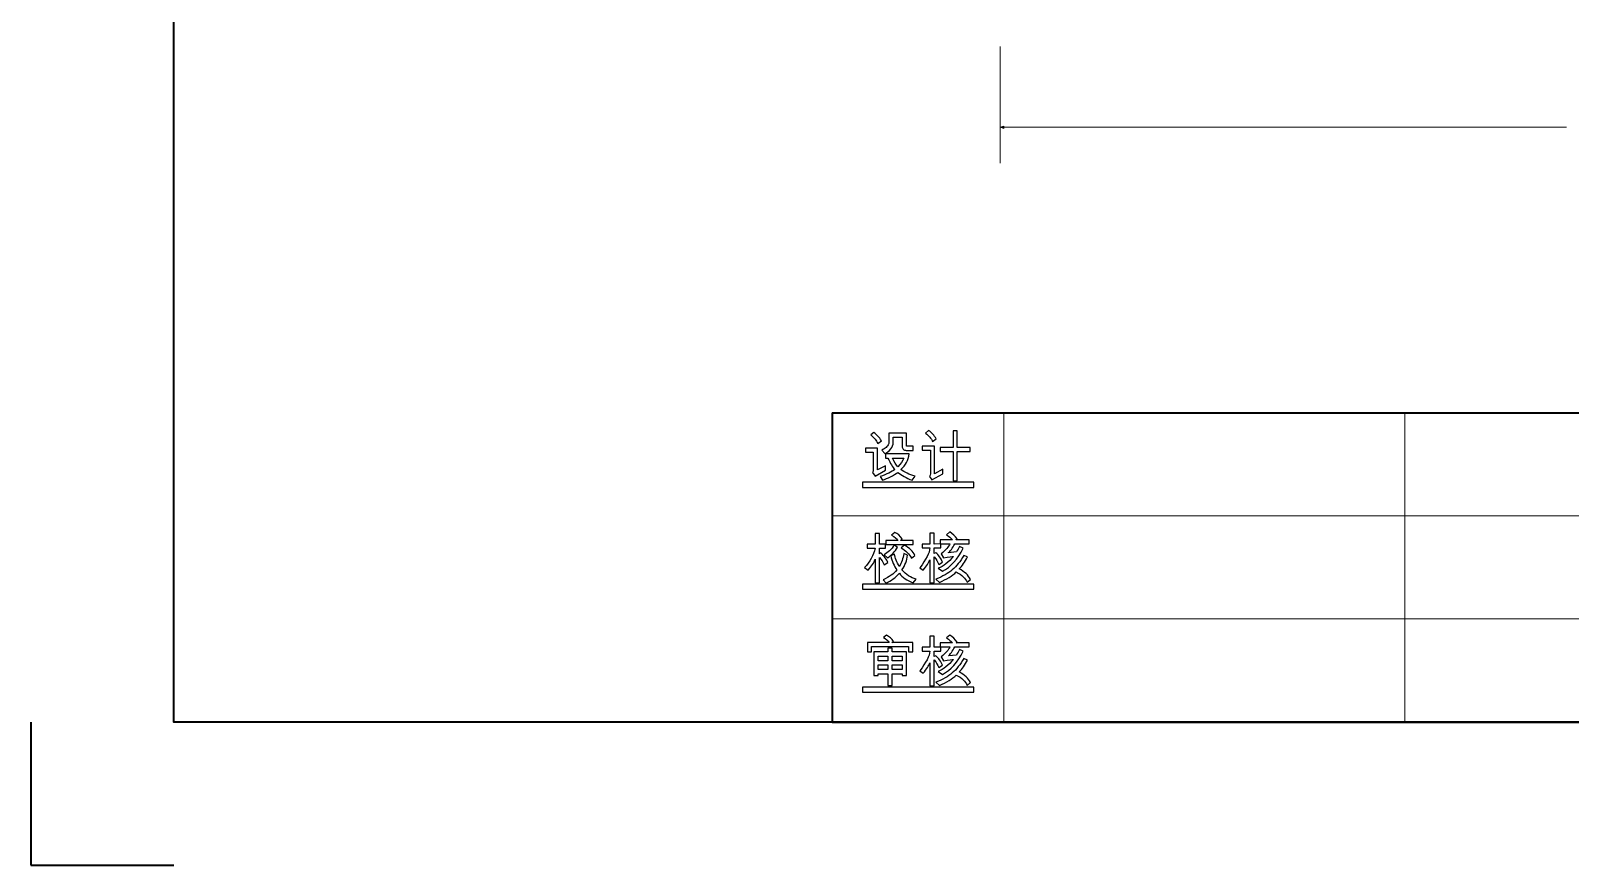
# Model space of a CAD drawing. Header units: millimetres. Extents: x -642 to 642, y -227 to 305.
# Drawn here: x 199.7 to 307.2, y -223.2 to -164.9 of the extents above; entities that cross this region are included whole.
import ezdxf

# ---------------------------------------------------------------- set-up
doc = ezdxf.new("R2010")
doc.units = ezdxf.units.MM
doc.header["$MEASUREMENT"] = 0
doc.layers.add('layer 1', color=7, linetype='Continuous')

msp = doc.modelspace()

# ---------------------------------------------------------------- hatches: boundary and pattern name
at = {"layer": 'layer 1', "true_color": 0xff0000}
h = msp.add_hatch(color=1, dxfattribs=at)
edge = h.paths.add_edge_path()
edge.add_spline(control_points=[(267.6716, -171.5417), (267.6716, -171.5417), (267.405, -171.6132), (267.405, -171.6132), (267.405, -171.6132), (267.6716, -171.6846), (267.6716, -171.6846), (267.6716, -171.6846), (267.6716, -171.5417), (267.6716, -171.5417)], knot_values=[0, 0, 0, 0, 0.33333333, 0.33333333, 0.33333333, 0.66666667, 0.66666667, 0.66666667, 1, 1, 1, 1], degree=3, periodic=1)

# ---------------------------------------------------------------- linework, layer by layer
at = {"layer": 'layer 1', "lineweight": 40}
msp.add_open_spline([(399.6741, 63.8482), (399.6741, 63.8482), (209.6741, 63.8482), (209.6741, 63.8482), (209.6741, 63.8482), (209.6741, -213.1518), (209.6741, -213.1518), (209.6741, -213.1518), (399.6741, -213.1518), (399.6741, -213.1518), (399.6741, -213.1518), (399.6741, 63.8482), (399.6741, 63.8482)], degree=3, knots=[0, 0, 0, 0, 0.25, 0.25, 0.25, 0.5, 0.5, 0.5, 0.75, 0.75, 0.75, 1, 1, 1, 1], dxfattribs=at)
at = {"layer": 'layer 1', "color": 1, "lineweight": 0}
for points in [[(267.405, -165.966), (267.405, -165.966), (267.405, -174.1132), (267.405, -174.1132)], [(306.9882, -171.6132), (306.9882, -171.6132), (267.405, -171.6132), (267.405, -171.6132)]]:
    msp.add_open_spline(points, degree=3, dxfattribs=at)
msp.add_open_spline([(267.6716, -171.5417), (267.6716, -171.5417), (267.405, -171.6132), (267.405, -171.6132), (267.405, -171.6132), (267.6716, -171.6846), (267.6716, -171.6846), (267.6716, -171.6846), (267.6716, -171.5417), (267.6716, -171.5417)], degree=3, knots=[0, 0, 0, 0, 0.33333333, 0.33333333, 0.33333333, 0.66666667, 0.66666667, 0.66666667, 1, 1, 1, 1], dxfattribs=at)
at = {"layer": 'layer 1', "lineweight": 40}
for points in [[(255.6741, -191.5518), (255.6741, -191.5518), (399.6741, -191.5518), (399.6741, -191.5518)], [(255.6741, -191.5518), (255.6741, -191.5518), (255.6741, -213.1518), (255.6741, -213.1518)], [(255.6741, -213.1518), (255.6741, -213.1518), (399.6741, -213.1518), (399.6741, -213.1518)]]:
    msp.add_open_spline(points, degree=3, dxfattribs=at)
at = {"layer": 'layer 1', "lineweight": 9}
for points in [[(267.6741, -191.5518), (267.6741, -191.5518), (267.6741, -213.1518), (267.6741, -213.1518)], [(295.6741, -191.5518), (295.6741, -191.5518), (295.6741, -213.1518), (295.6741, -213.1518)], [(255.6741, -198.7518), (255.6741, -198.7518), (399.6741, -198.7518), (399.6741, -198.7518)], [(255.6741, -205.9518), (255.6741, -205.9518), (399.6741, -205.9518), (399.6741, -205.9518)]]:
    msp.add_open_spline(points, degree=3, dxfattribs=at)
at = {"layer": 'layer 1'}
for points, knots in [([(259.1068, -193.5031), (259.1068, -193.5031), (258.8618, -193.693), (258.8618, -193.693), (258.7633, -193.4856), (258.5986, -193.2886), (258.3679, -193.1026), (258.3679, -193.1026), (258.5753, -192.9263), (258.5753, -192.9263), (258.7892, -193.0689), (258.9661, -193.2614), (259.1068, -193.5031)], [0, 0, 0, 0, 0.25, 0.25, 0.25, 0.5, 0.5, 0.5, 0.75, 0.75, 0.75, 1, 1, 1, 1]), ([(261.3364, -194.1792), (261.3364, -194.1792), (260.8464, -194.1792), (260.8464, -194.1792), (260.7589, -194.1792), (260.6889, -194.1513), (260.6364, -194.0949), (260.5839, -194.0385), (260.5573, -193.9691), (260.5573, -193.8868), (260.5573, -193.8868), (260.5573, -193.2529), (260.5573, -193.2529), (260.5573, -193.2529), (259.9364, -193.2529), (259.9364, -193.2529), (259.9364, -193.2529), (259.9364, -193.6153), (259.9364, -193.6153), (259.9364, -193.7786), (259.88, -193.9329), (259.7666, -194.078), (259.6532, -194.2226), (259.5112, -194.3308), (259.3401, -194.4015), (259.3401, -194.4015), (259.1314, -194.1565), (259.1314, -194.1565), (259.2578, -194.1137), (259.3628, -194.0521), (259.4451, -193.9717), (259.5274, -193.8914), (259.5806, -193.8168), (259.6046, -193.7481), (259.6285, -193.6801), (259.6402, -193.5874), (259.6402, -193.4714), (259.6402, -193.4714), (259.6402, -192.9697), (259.6402, -192.9697), (259.6402, -192.9697), (260.8535, -192.9697), (260.8535, -192.9697), (260.8535, -192.9697), (260.8535, -193.8492), (260.8535, -193.8492), (260.8535, -193.8797), (260.8749, -193.8946), (260.9164, -193.8946), (260.9164, -193.8946), (261.3364, -193.8946), (261.3364, -193.8946), (261.3364, -193.8946), (261.3364, -194.1792), (261.3364, -194.1792)], [0, 0, 0, 0, 0.05555556, 0.05555556, 0.05555556, 0.11111111, 0.11111111, 0.11111111, 0.16666667, 0.16666667, 0.16666667, 0.22222222, 0.22222222, 0.22222222, 0.27777778, 0.27777778, 0.27777778, 0.33333333, 0.33333333, 0.33333333, 0.38888889, 0.38888889, 0.38888889, 0.44444444, 0.44444444, 0.44444444, 0.5, 0.5, 0.5, 0.55555556, 0.55555556, 0.55555556, 0.61111111, 0.61111111, 0.61111111, 0.66666667, 0.66666667, 0.66666667, 0.72222222, 0.72222222, 0.72222222, 0.77777778, 0.77777778, 0.77777778, 0.83333333, 0.83333333, 0.83333333, 0.88888889, 0.88888889, 0.88888889, 0.94444444, 0.94444444, 0.94444444, 1, 1, 1, 1]), ([(262.9348, -193.3664), (262.9348, -193.3664), (262.6898, -193.553), (262.6898, -193.553), (262.5925, -193.3502), (262.4273, -193.1544), (262.1946, -192.9658), (262.1946, -192.9658), (262.4052, -192.7876), (262.4052, -192.7876), (262.623, -192.9366), (262.7993, -193.1298), (262.9348, -193.3664)], [0, 0, 0, 0, 0.25, 0.25, 0.25, 0.5, 0.5, 0.5, 0.75, 0.75, 0.75, 1, 1, 1, 1]), ([(265.318, -194.2569), (265.318, -194.2569), (264.4125, -194.2569), (264.4125, -194.2569), (264.4125, -194.2569), (264.4125, -196.3103), (264.4125, -196.3103), (264.4125, -196.3103), (264.1163, -196.3103), (264.1163, -196.3103), (264.1163, -196.3103), (264.1163, -194.2569), (264.1163, -194.2569), (264.1163, -194.2569), (263.2102, -194.2569), (263.2102, -194.2569), (263.2102, -194.2569), (263.2102, -193.9724), (263.2102, -193.9724), (263.2102, -193.9724), (264.1163, -193.9724), (264.1163, -193.9724), (264.1163, -193.9724), (264.1163, -192.818), (264.1163, -192.818), (264.1163, -192.818), (264.4125, -192.818), (264.4125, -192.818), (264.4125, -192.818), (264.4125, -193.9724), (264.4125, -193.9724), (264.4125, -193.9724), (265.318, -193.9724), (265.318, -193.9724), (265.318, -193.9724), (265.318, -194.2569), (265.318, -194.2569)], [0, 0, 0, 0, 0.08333333, 0.08333333, 0.08333333, 0.16666667, 0.16666667, 0.16666667, 0.25, 0.25, 0.25, 0.33333333, 0.33333333, 0.33333333, 0.41666667, 0.41666667, 0.41666667, 0.5, 0.5, 0.5, 0.58333333, 0.58333333, 0.58333333, 0.66666667, 0.66666667, 0.66666667, 0.75, 0.75, 0.75, 0.83333333, 0.83333333, 0.83333333, 0.91666667, 0.91666667, 0.91666667, 1, 1, 1, 1]), ([(259.392, -195.5675), (259.392, -195.5675), (258.668, -195.9758), (258.668, -195.9758), (258.668, -195.9758), (258.4975, -195.7269), (258.4975, -195.7269), (258.5299, -195.6686), (258.5468, -195.6103), (258.5468, -195.5526), (258.5468, -195.5526), (258.5468, -194.2952), (258.5468, -194.2952), (258.5468, -194.2952), (257.9958, -194.2952), (257.9958, -194.2952), (257.9958, -194.2952), (257.9958, -194.0126), (257.9958, -194.0126), (257.9958, -194.0126), (258.843, -194.0126), (258.843, -194.0126), (258.843, -194.0126), (258.843, -195.5448), (258.843, -195.5448), (258.843, -195.5448), (259.392, -195.2486), (259.392, -195.2486), (259.392, -195.2486), (259.392, -195.5675), (259.392, -195.5675)], [0, 0, 0, 0, 0.1, 0.1, 0.1, 0.2, 0.2, 0.2, 0.3, 0.3, 0.3, 0.4, 0.4, 0.4, 0.5, 0.5, 0.5, 0.6, 0.6, 0.6, 0.7, 0.7, 0.7, 0.8, 0.8, 0.8, 0.9, 0.9, 0.9, 1, 1, 1, 1]), ([(261.4635, -195.9836), (261.4635, -195.9836), (261.2509, -196.2642), (261.2509, -196.2642), (260.8555, -196.1087), (260.5262, -195.9259), (260.2631, -195.7153), (259.9494, -195.9343), (259.5871, -196.1178), (259.1768, -196.2642), (259.1768, -196.2642), (259.0173, -196.0102), (259.0173, -196.0102), (259.5002, -195.8391), (259.8411, -195.6744), (260.0408, -195.5163), (259.8852, -195.3568), (259.7284, -195.0885), (259.5702, -194.7113), (259.5702, -194.7113), (259.3881, -194.7113), (259.3881, -194.7113), (259.3881, -194.7113), (259.3881, -194.428), (259.3881, -194.428), (259.3881, -194.428), (261.059, -194.428), (261.059, -194.428), (260.9981, -194.8519), (260.8023, -195.2123), (260.4724, -195.5085), (260.7129, -195.6997), (261.0428, -195.8579), (261.4635, -195.9836)], [0, 0, 0, 0, 0.09090909, 0.09090909, 0.09090909, 0.18181818, 0.18181818, 0.18181818, 0.27272727, 0.27272727, 0.27272727, 0.36363636, 0.36363636, 0.36363636, 0.45454545, 0.45454545, 0.45454545, 0.54545455, 0.54545455, 0.54545455, 0.63636364, 0.63636364, 0.63636364, 0.72727273, 0.72727273, 0.72727273, 0.81818182, 0.81818182, 0.81818182, 0.90909091, 0.90909091, 0.90909091, 1, 1, 1, 1]), ([(263.4079, -195.8203), (263.4079, -195.8203), (262.6463, -196.2396), (262.6463, -196.2396), (262.6463, -196.2396), (262.4713, -195.9907), (262.4713, -195.9907), (262.5109, -195.9505), (262.5303, -195.8961), (262.5303, -195.8274), (262.5303, -195.8274), (262.5303, -194.1604), (262.5303, -194.1604), (262.5303, -194.1604), (261.9625, -194.1604), (261.9625, -194.1604), (261.9625, -194.1604), (261.9625, -193.8758), (261.9625, -193.8758), (261.9625, -193.8758), (262.8246, -193.8758), (262.8246, -193.8758), (262.8246, -193.8758), (262.8246, -195.8164), (262.8246, -195.8164), (262.8246, -195.8164), (263.4079, -195.4975), (263.4079, -195.4975), (263.4079, -195.4975), (263.4079, -195.8203), (263.4079, -195.8203)], [0, 0, 0, 0, 0.1, 0.1, 0.1, 0.2, 0.2, 0.2, 0.3, 0.3, 0.3, 0.4, 0.4, 0.4, 0.5, 0.5, 0.5, 0.6, 0.6, 0.6, 0.7, 0.7, 0.7, 0.8, 0.8, 0.8, 0.9, 0.9, 0.9, 1, 1, 1, 1]), ([(260.6753, -194.7113), (260.6753, -194.7113), (259.8891, -194.7113), (259.8891, -194.7113), (260.0109, -194.9932), (260.1341, -195.1961), (260.2592, -195.3186), (260.4478, -195.13), (260.5865, -194.9278), (260.6753, -194.7113)], [0, 0, 0, 0, 0.33333333, 0.33333333, 0.33333333, 0.66666667, 0.66666667, 0.66666667, 1, 1, 1, 1]), ([(257.7852, -196.4071), (257.7852, -196.4071), (265.563, -196.4071), (265.563, -196.4071), (265.563, -196.4071), (265.563, -196.7606), (265.563, -196.7606), (265.563, -196.7606), (257.7852, -196.7606), (257.7852, -196.7606), (257.7852, -196.7606), (257.7852, -196.4071), (257.7852, -196.4071)], [0, 0, 0, 0, 0.25, 0.25, 0.25, 0.5, 0.5, 0.5, 0.75, 0.75, 0.75, 1, 1, 1, 1]), ([(259.5585, -202.0189), (259.5585, -202.0189), (259.2986, -202.1634), (259.2986, -202.1634), (259.2338, -201.9748), (259.1249, -201.8056), (258.972, -201.6566), (258.972, -201.6566), (258.972, -203.4299), (258.972, -203.4299), (258.972, -203.4299), (258.6796, -203.4299), (258.6796, -203.4299), (258.6796, -203.4299), (258.6796, -201.7855), (258.6796, -201.7855), (258.6796, -201.7855), (258.6719, -201.7855), (258.6719, -201.7855), (258.596, -202.0033), (258.4314, -202.2548), (258.178, -202.5393), (258.178, -202.5393), (257.9297, -202.3689), (257.9297, -202.3689), (258.3044, -201.9657), (258.552, -201.512), (258.6719, -201.0071), (258.6719, -201.0071), (258.1268, -201.0071), (258.1268, -201.0071), (258.1268, -201.0071), (258.1268, -200.7278), (258.1268, -200.7278), (258.1268, -200.7278), (258.6796, -200.7278), (258.6796, -200.7278), (258.6796, -200.7278), (258.6796, -199.974), (258.6796, -199.974), (258.6796, -199.974), (258.972, -199.974), (258.972, -199.974), (258.972, -199.974), (258.972, -200.7239), (258.972, -200.7239), (258.972, -200.7239), (259.3952, -200.7239), (259.3952, -200.7239), (259.3952, -200.7239), (259.3952, -201.0071), (259.3952, -201.0071), (259.3952, -201.0071), (258.972, -201.0071), (258.972, -201.0071), (258.972, -201.0071), (258.9759, -201.4077), (258.9759, -201.4077), (258.9759, -201.4077), (259.0614, -201.3377), (259.0614, -201.3377), (259.3181, -201.5768), (259.484, -201.8037), (259.5585, -202.0189)], [0, 0, 0, 0, 0.04761905, 0.04761905, 0.04761905, 0.0952381, 0.0952381, 0.0952381, 0.14285714, 0.14285714, 0.14285714, 0.19047619, 0.19047619, 0.19047619, 0.23809524, 0.23809524, 0.23809524, 0.28571429, 0.28571429, 0.28571429, 0.33333333, 0.33333333, 0.33333333, 0.38095238, 0.38095238, 0.38095238, 0.42857143, 0.42857143, 0.42857143, 0.47619048, 0.47619048, 0.47619048, 0.52380952, 0.52380952, 0.52380952, 0.57142857, 0.57142857, 0.57142857, 0.61904762, 0.61904762, 0.61904762, 0.66666667, 0.66666667, 0.66666667, 0.71428571, 0.71428571, 0.71428571, 0.76190476, 0.76190476, 0.76190476, 0.80952381, 0.80952381, 0.80952381, 0.85714286, 0.85714286, 0.85714286, 0.9047619, 0.9047619, 0.9047619, 0.95238095, 0.95238095, 0.95238095, 1, 1, 1, 1]), ([(261.3286, -200.7543), (261.3286, -200.7543), (259.4218, -200.7543), (259.4218, -200.7543), (259.4218, -200.7543), (259.4185, -200.4717), (259.4185, -200.4717), (259.4185, -200.4717), (260.267, -200.4717), (260.267, -200.4717), (260.2028, -200.3473), (260.0531, -200.2216), (259.8191, -200.0939), (259.8191, -200.0939), (260.0447, -199.9228), (260.0447, -199.9228), (260.2359, -199.9837), (260.4122, -200.1308), (260.5729, -200.3654), (260.5729, -200.3654), (260.453, -200.4717), (260.453, -200.4717), (260.453, -200.4717), (261.3286, -200.4717), (261.3286, -200.4717), (261.3286, -200.4717), (261.3286, -200.7543), (261.3286, -200.7543)], [0, 0, 0, 0, 0.11111111, 0.11111111, 0.11111111, 0.22222222, 0.22222222, 0.22222222, 0.33333333, 0.33333333, 0.33333333, 0.44444444, 0.44444444, 0.44444444, 0.55555556, 0.55555556, 0.55555556, 0.66666667, 0.66666667, 0.66666667, 0.77777778, 0.77777778, 0.77777778, 0.88888889, 0.88888889, 0.88888889, 1, 1, 1, 1]), ([(263.3813, -201.9793), (263.3813, -201.9793), (263.1136, -202.1466), (263.1136, -202.1466), (263.054, -201.9631), (262.949, -201.7868), (262.798, -201.6183), (262.798, -201.6183), (262.798, -203.426), (262.798, -203.426), (262.798, -203.426), (262.5018, -203.426), (262.5018, -203.426), (262.5018, -203.426), (262.5018, -201.8238), (262.5018, -201.8238), (262.5018, -201.8238), (262.4947, -201.8238), (262.4947, -201.8238), (262.4298, -202.0033), (262.2756, -202.2444), (262.0312, -202.5471), (262.0312, -202.5471), (261.794, -202.3721), (261.794, -202.3721), (262.2341, -201.8004), (262.4707, -201.3416), (262.5018, -200.9954), (262.5018, -200.9954), (261.9703, -200.9954), (261.9703, -200.9954), (261.9703, -200.9954), (261.9703, -200.7206), (261.9703, -200.7206), (261.9703, -200.7206), (262.5018, -200.7206), (262.5018, -200.7206), (262.5018, -200.7206), (262.5018, -199.9571), (262.5018, -199.9571), (262.5018, -199.9571), (262.798, -199.961), (262.798, -199.961), (262.798, -199.961), (262.798, -200.7206), (262.798, -200.7206), (262.798, -200.7206), (263.2614, -200.7167), (263.2614, -200.7167), (263.2614, -200.7167), (263.2614, -200.9954), (263.2614, -200.9954), (263.2614, -200.9954), (262.7948, -200.9954), (262.7948, -200.9954), (262.7948, -200.9954), (262.7948, -201.3811), (262.7948, -201.3811), (262.7948, -201.3811), (262.9101, -201.326), (262.9101, -201.326), (263.1104, -201.4932), (263.2673, -201.711), (263.3813, -201.9793)], [0, 0, 0, 0, 0.04761905, 0.04761905, 0.04761905, 0.0952381, 0.0952381, 0.0952381, 0.14285714, 0.14285714, 0.14285714, 0.19047619, 0.19047619, 0.19047619, 0.23809524, 0.23809524, 0.23809524, 0.28571429, 0.28571429, 0.28571429, 0.33333333, 0.33333333, 0.33333333, 0.38095238, 0.38095238, 0.38095238, 0.42857143, 0.42857143, 0.42857143, 0.47619048, 0.47619048, 0.47619048, 0.52380952, 0.52380952, 0.52380952, 0.57142857, 0.57142857, 0.57142857, 0.61904762, 0.61904762, 0.61904762, 0.66666667, 0.66666667, 0.66666667, 0.71428571, 0.71428571, 0.71428571, 0.76190476, 0.76190476, 0.76190476, 0.80952381, 0.80952381, 0.80952381, 0.85714286, 0.85714286, 0.85714286, 0.9047619, 0.9047619, 0.9047619, 0.95238095, 0.95238095, 0.95238095, 1, 1, 1, 1]), ([(265.2519, -200.7012), (265.2519, -200.7012), (264.2453, -200.7012), (264.2453, -200.7012), (264.0755, -201.0188), (263.9238, -201.2262), (263.7897, -201.3221), (263.7897, -201.3221), (263.7968, -201.3299), (263.7968, -201.3299), (263.7968, -201.3299), (264.3497, -201.2729), (264.3497, -201.2729), (264.432, -201.1439), (264.5033, -201.0129), (264.5642, -200.8801), (264.5642, -200.8801), (264.8241, -201.0071), (264.8241, -201.0071), (264.4495, -201.7829), (263.9686, -202.3209), (263.3813, -202.621), (263.3813, -202.621), (263.0851, -202.4162), (263.0851, -202.4162), (263.4442, -202.2665), (263.7987, -201.9878), (264.1481, -201.5788), (264.0736, -201.584), (263.8376, -201.619), (263.4403, -201.6851), (263.4403, -201.6851), (263.2841, -201.4077), (263.2841, -201.4077), (263.6011, -201.1471), (263.8052, -200.9112), (263.8979, -200.7012), (263.8979, -200.7012), (263.2219, -200.7012), (263.2219, -200.7012), (263.2219, -200.7012), (263.2219, -200.4166), (263.2219, -200.4166), (263.2219, -200.4166), (264.0703, -200.4166), (264.0703, -200.4166), (263.9822, -200.3078), (263.8473, -200.1937), (263.6659, -200.0744), (263.6659, -200.0744), (263.9037, -199.8754), (263.9037, -199.8754), (264.0898, -200.0083), (264.2576, -200.1716), (264.4086, -200.3654), (264.4086, -200.3654), (264.3419, -200.4128), (264.3419, -200.4128), (264.3419, -200.4128), (264.3419, -200.4205), (264.3419, -200.4205), (264.3419, -200.4205), (265.2519, -200.4205), (265.2519, -200.4205), (265.2519, -200.4205), (265.2519, -200.7012), (265.2519, -200.7012)], [0, 0, 0, 0, 0.04545455, 0.04545455, 0.04545455, 0.09090909, 0.09090909, 0.09090909, 0.13636364, 0.13636364, 0.13636364, 0.18181818, 0.18181818, 0.18181818, 0.22727273, 0.22727273, 0.22727273, 0.27272727, 0.27272727, 0.27272727, 0.31818182, 0.31818182, 0.31818182, 0.36363636, 0.36363636, 0.36363636, 0.40909091, 0.40909091, 0.40909091, 0.45454545, 0.45454545, 0.45454545, 0.5, 0.5, 0.5, 0.54545455, 0.54545455, 0.54545455, 0.59090909, 0.59090909, 0.59090909, 0.63636364, 0.63636364, 0.63636364, 0.68181818, 0.68181818, 0.68181818, 0.72727273, 0.72727273, 0.72727273, 0.77272727, 0.77272727, 0.77272727, 0.81818182, 0.81818182, 0.81818182, 0.86363636, 0.86363636, 0.86363636, 0.90909091, 0.90909091, 0.90909091, 0.95454545, 0.95454545, 0.95454545, 1, 1, 1, 1]), ([(260.2346, -200.9501), (260.0498, -201.2515), (259.8197, -201.4926), (259.5436, -201.6734), (259.5436, -201.6734), (259.3025, -201.4628), (259.3025, -201.4628), (259.5709, -201.3182), (259.8081, -201.0933), (260.0148, -200.7867), (260.0148, -200.7867), (260.2346, -200.9501), (260.2346, -200.9501)], [0, 0, 0, 0, 0.25, 0.25, 0.25, 0.5, 0.5, 0.5, 0.75, 0.75, 0.75, 1, 1, 1, 1]), ([(261.4518, -201.5101), (261.4518, -201.5101), (261.2146, -201.7), (261.2146, -201.7), (261.0655, -201.4154), (260.825, -201.1769), (260.4951, -200.9844), (260.4951, -200.9844), (260.7284, -200.7984), (260.7284, -200.7984), (261.0681, -200.9993), (261.3092, -201.2366), (261.4518, -201.5101)], [0, 0, 0, 0, 0.25, 0.25, 0.25, 0.5, 0.5, 0.5, 0.75, 0.75, 0.75, 1, 1, 1, 1]), ([(261.5296, -203.1778), (261.5296, -203.1778), (261.3286, -203.4377), (261.3286, -203.4377), (260.9047, -203.2653), (260.5839, -203.0417), (260.3674, -202.7655), (260.1056, -203.0592), (259.7945, -203.2886), (259.4334, -203.4545), (259.4334, -203.4545), (259.2286, -203.2134), (259.2286, -203.2134), (259.6525, -203.0261), (259.9727, -202.798), (260.1892, -202.5283), (260.0019, -202.2496), (259.8586, -201.9217), (259.7601, -201.5444), (259.7601, -201.5444), (260.0181, -201.4226), (260.0181, -201.4226), (260.0764, -201.7026), (260.1905, -201.9897), (260.3603, -202.2833), (260.5159, -202.0286), (260.6183, -201.7304), (260.6675, -201.3889), (260.6675, -201.3889), (260.943, -201.4971), (260.943, -201.4971), (260.8976, -201.8614), (260.7641, -202.2055), (260.5424, -202.5283), (260.8334, -202.8634), (261.1627, -203.0799), (261.5296, -203.1778)], [0, 0, 0, 0, 0.08333333, 0.08333333, 0.08333333, 0.16666667, 0.16666667, 0.16666667, 0.25, 0.25, 0.25, 0.33333333, 0.33333333, 0.33333333, 0.41666667, 0.41666667, 0.41666667, 0.5, 0.5, 0.5, 0.58333333, 0.58333333, 0.58333333, 0.66666667, 0.66666667, 0.66666667, 0.75, 0.75, 0.75, 0.83333333, 0.83333333, 0.83333333, 0.91666667, 0.91666667, 0.91666667, 1, 1, 1, 1]), ([(265.3407, -203.1888), (265.3407, -203.1888), (265.1035, -203.3923), (265.1035, -203.3923), (264.9894, -203.1136), (264.736, -202.8725), (264.3419, -202.6683), (264.0573, -202.9347), (263.6665, -203.1791), (263.1707, -203.4033), (263.1707, -203.4033), (262.9218, -203.1739), (262.9218, -203.1739), (263.3923, -202.9866), (263.7741, -202.7688), (264.0664, -202.5205), (264.3594, -202.2723), (264.6258, -201.9359), (264.8662, -201.5101), (264.8662, -201.5101), (265.1203, -201.6222), (265.1203, -201.6222), (264.9356, -201.9638), (264.7463, -202.2412), (264.5525, -202.4538), (264.92, -202.6541), (265.1825, -202.8991), (265.3407, -203.1888)], [0, 0, 0, 0, 0.11111111, 0.11111111, 0.11111111, 0.22222222, 0.22222222, 0.22222222, 0.33333333, 0.33333333, 0.33333333, 0.44444444, 0.44444444, 0.44444444, 0.55555556, 0.55555556, 0.55555556, 0.66666667, 0.66666667, 0.66666667, 0.77777778, 0.77777778, 0.77777778, 0.88888889, 0.88888889, 0.88888889, 1, 1, 1, 1]), ([(257.7852, -203.5196), (257.7852, -203.5196), (265.563, -203.5196), (265.563, -203.5196), (265.563, -203.5196), (265.563, -203.8731), (265.563, -203.8731), (265.563, -203.8731), (257.7852, -203.8731), (257.7852, -203.8731), (257.7852, -203.8731), (257.7852, -203.5196), (257.7852, -203.5196)], [0, 0, 0, 0, 0.25, 0.25, 0.25, 0.5, 0.5, 0.5, 0.75, 0.75, 0.75, 1, 1, 1, 1]), ([(261.3001, -208.2434), (261.3001, -208.2434), (261.0059, -208.2434), (261.0059, -208.2434), (261.0059, -208.2434), (261.0059, -207.8804), (261.0059, -207.8804), (261.0059, -207.8804), (258.4269, -207.8804), (258.4269, -207.8804), (258.4269, -207.8804), (258.4269, -208.2434), (258.4269, -208.2434), (258.4269, -208.2434), (258.1307, -208.2434), (258.1307, -208.2434), (258.1307, -208.2434), (258.1307, -207.5972), (258.1307, -207.5972), (258.1307, -207.5972), (259.6629, -207.5972), (259.6629, -207.5972), (259.5696, -207.4546), (259.4347, -207.3405), (259.2584, -207.2556), (259.2584, -207.2556), (259.4769, -207.0923), (259.4769, -207.0923), (259.6635, -207.1811), (259.8243, -207.3224), (259.9591, -207.5162), (259.9591, -207.5162), (259.834, -207.5901), (259.834, -207.5901), (259.834, -207.5901), (259.834, -207.5972), (259.834, -207.5972), (259.834, -207.5972), (261.3001, -207.5972), (261.3001, -207.5972), (261.3001, -207.5972), (261.3001, -208.2434), (261.3001, -208.2434)], [0, 0, 0, 0, 0.07142857, 0.07142857, 0.07142857, 0.14285714, 0.14285714, 0.14285714, 0.21428571, 0.21428571, 0.21428571, 0.28571429, 0.28571429, 0.28571429, 0.35714286, 0.35714286, 0.35714286, 0.42857143, 0.42857143, 0.42857143, 0.5, 0.5, 0.5, 0.57142857, 0.57142857, 0.57142857, 0.64285714, 0.64285714, 0.64285714, 0.71428571, 0.71428571, 0.71428571, 0.78571429, 0.78571429, 0.78571429, 0.85714286, 0.85714286, 0.85714286, 0.92857143, 0.92857143, 0.92857143, 1, 1, 1, 1]), ([(263.3813, -209.1793), (263.3813, -209.1793), (263.1136, -209.3466), (263.1136, -209.3466), (263.054, -209.1631), (262.949, -208.9868), (262.798, -208.8183), (262.798, -208.8183), (262.798, -210.626), (262.798, -210.626), (262.798, -210.626), (262.5018, -210.626), (262.5018, -210.626), (262.5018, -210.626), (262.5018, -209.0238), (262.5018, -209.0238), (262.5018, -209.0238), (262.4947, -209.0238), (262.4947, -209.0238), (262.4298, -209.2033), (262.2756, -209.4444), (262.0312, -209.7471), (262.0312, -209.7471), (261.794, -209.5721), (261.794, -209.5721), (262.2341, -209.0004), (262.4707, -208.5416), (262.5018, -208.1954), (262.5018, -208.1954), (261.9703, -208.1954), (261.9703, -208.1954), (261.9703, -208.1954), (261.9703, -207.9206), (261.9703, -207.9206), (261.9703, -207.9206), (262.5018, -207.9206), (262.5018, -207.9206), (262.5018, -207.9206), (262.5018, -207.1571), (262.5018, -207.1571), (262.5018, -207.1571), (262.798, -207.161), (262.798, -207.161), (262.798, -207.161), (262.798, -207.9206), (262.798, -207.9206), (262.798, -207.9206), (263.2614, -207.9167), (263.2614, -207.9167), (263.2614, -207.9167), (263.2614, -208.1954), (263.2614, -208.1954), (263.2614, -208.1954), (262.7948, -208.1954), (262.7948, -208.1954), (262.7948, -208.1954), (262.7948, -208.5811), (262.7948, -208.5811), (262.7948, -208.5811), (262.9101, -208.526), (262.9101, -208.526), (263.1104, -208.6932), (263.2673, -208.911), (263.3813, -209.1793)], [0, 0, 0, 0, 0.04761905, 0.04761905, 0.04761905, 0.0952381, 0.0952381, 0.0952381, 0.14285714, 0.14285714, 0.14285714, 0.19047619, 0.19047619, 0.19047619, 0.23809524, 0.23809524, 0.23809524, 0.28571429, 0.28571429, 0.28571429, 0.33333333, 0.33333333, 0.33333333, 0.38095238, 0.38095238, 0.38095238, 0.42857143, 0.42857143, 0.42857143, 0.47619048, 0.47619048, 0.47619048, 0.52380952, 0.52380952, 0.52380952, 0.57142857, 0.57142857, 0.57142857, 0.61904762, 0.61904762, 0.61904762, 0.66666667, 0.66666667, 0.66666667, 0.71428571, 0.71428571, 0.71428571, 0.76190476, 0.76190476, 0.76190476, 0.80952381, 0.80952381, 0.80952381, 0.85714286, 0.85714286, 0.85714286, 0.9047619, 0.9047619, 0.9047619, 0.95238095, 0.95238095, 0.95238095, 1, 1, 1, 1]), ([(265.2519, -207.9012), (265.2519, -207.9012), (264.2453, -207.9012), (264.2453, -207.9012), (264.0755, -208.2188), (263.9238, -208.4262), (263.7897, -208.5221), (263.7897, -208.5221), (263.7968, -208.5299), (263.7968, -208.5299), (263.7968, -208.5299), (264.3497, -208.4729), (264.3497, -208.4729), (264.432, -208.3439), (264.5033, -208.2129), (264.5642, -208.0801), (264.5642, -208.0801), (264.8241, -208.2071), (264.8241, -208.2071), (264.4495, -208.9829), (263.9686, -209.5209), (263.3813, -209.821), (263.3813, -209.821), (263.0851, -209.6162), (263.0851, -209.6162), (263.4442, -209.4665), (263.7987, -209.1878), (264.1481, -208.7788), (264.0736, -208.784), (263.8376, -208.819), (263.4403, -208.8851), (263.4403, -208.8851), (263.2841, -208.6077), (263.2841, -208.6077), (263.6011, -208.3471), (263.8052, -208.1112), (263.8979, -207.9012), (263.8979, -207.9012), (263.2219, -207.9012), (263.2219, -207.9012), (263.2219, -207.9012), (263.2219, -207.6166), (263.2219, -207.6166), (263.2219, -207.6166), (264.0703, -207.6166), (264.0703, -207.6166), (263.9822, -207.5078), (263.8473, -207.3937), (263.6659, -207.2744), (263.6659, -207.2744), (263.9037, -207.0754), (263.9037, -207.0754), (264.0898, -207.2083), (264.2576, -207.3716), (264.4086, -207.5654), (264.4086, -207.5654), (264.3419, -207.6128), (264.3419, -207.6128), (264.3419, -207.6128), (264.3419, -207.6205), (264.3419, -207.6205), (264.3419, -207.6205), (265.2519, -207.6205), (265.2519, -207.6205), (265.2519, -207.6205), (265.2519, -207.9012), (265.2519, -207.9012)], [0, 0, 0, 0, 0.04545455, 0.04545455, 0.04545455, 0.09090909, 0.09090909, 0.09090909, 0.13636364, 0.13636364, 0.13636364, 0.18181818, 0.18181818, 0.18181818, 0.22727273, 0.22727273, 0.22727273, 0.27272727, 0.27272727, 0.27272727, 0.31818182, 0.31818182, 0.31818182, 0.36363636, 0.36363636, 0.36363636, 0.40909091, 0.40909091, 0.40909091, 0.45454545, 0.45454545, 0.45454545, 0.5, 0.5, 0.5, 0.54545455, 0.54545455, 0.54545455, 0.59090909, 0.59090909, 0.59090909, 0.63636364, 0.63636364, 0.63636364, 0.68181818, 0.68181818, 0.68181818, 0.72727273, 0.72727273, 0.72727273, 0.77272727, 0.77272727, 0.77272727, 0.81818182, 0.81818182, 0.81818182, 0.86363636, 0.86363636, 0.86363636, 0.90909091, 0.90909091, 0.90909091, 0.95454545, 0.95454545, 0.95454545, 1, 1, 1, 1]), ([(260.8574, -209.9105), (260.8574, -209.9105), (260.5612, -209.9105), (260.5612, -209.9105), (260.5612, -209.9105), (260.5612, -209.7795), (260.5612, -209.7795), (260.5612, -209.7795), (259.8664, -209.7795), (259.8664, -209.7795), (259.8664, -209.7795), (259.8664, -210.5994), (259.8664, -210.5994), (259.8664, -210.5994), (259.5702, -210.5994), (259.5702, -210.5994), (259.5702, -210.5994), (259.5702, -209.7795), (259.5702, -209.7795), (259.5702, -209.7795), (258.8734, -209.7795), (258.8734, -209.7795), (258.8734, -209.7795), (258.8734, -209.9105), (258.8734, -209.9105), (258.8734, -209.9105), (258.5792, -209.9105), (258.5792, -209.9105), (258.5792, -209.9105), (258.5792, -208.2583), (258.5792, -208.2583), (258.5792, -208.2583), (259.5702, -208.2583), (259.5702, -208.2583), (259.5702, -208.2583), (259.5702, -207.9906), (259.5702, -207.9906), (259.5702, -207.9906), (259.8664, -207.9906), (259.8664, -207.9906), (259.8664, -207.9906), (259.8664, -208.2583), (259.8664, -208.2583), (259.8664, -208.2583), (260.8574, -208.2583), (260.8574, -208.2583), (260.8574, -208.2583), (260.8574, -209.9105), (260.8574, -209.9105)], [0, 0, 0, 0, 0.0625, 0.0625, 0.0625, 0.125, 0.125, 0.125, 0.1875, 0.1875, 0.1875, 0.25, 0.25, 0.25, 0.3125, 0.3125, 0.3125, 0.375, 0.375, 0.375, 0.4375, 0.4375, 0.4375, 0.5, 0.5, 0.5, 0.5625, 0.5625, 0.5625, 0.625, 0.625, 0.625, 0.6875, 0.6875, 0.6875, 0.75, 0.75, 0.75, 0.8125, 0.8125, 0.8125, 0.875, 0.875, 0.875, 0.9375, 0.9375, 0.9375, 1, 1, 1, 1]), ([(259.5702, -208.8812), (259.5702, -208.8812), (259.5702, -208.5416), (259.5702, -208.5416), (259.5702, -208.5416), (258.8734, -208.5416), (258.8734, -208.5416), (258.8734, -208.5416), (258.8734, -208.8812), (258.8734, -208.8812), (258.8734, -208.8812), (259.5702, -208.8812), (259.5702, -208.8812)], [0, 0, 0, 0, 0.25, 0.25, 0.25, 0.5, 0.5, 0.5, 0.75, 0.75, 0.75, 1, 1, 1, 1]), ([(260.5612, -208.8812), (260.5612, -208.8812), (260.5612, -208.5416), (260.5612, -208.5416), (260.5612, -208.5416), (259.8664, -208.5416), (259.8664, -208.5416), (259.8664, -208.5416), (259.8664, -208.8812), (259.8664, -208.8812), (259.8664, -208.8812), (260.5612, -208.8812), (260.5612, -208.8812)], [0, 0, 0, 0, 0.25, 0.25, 0.25, 0.5, 0.5, 0.5, 0.75, 0.75, 0.75, 1, 1, 1, 1]), ([(259.5702, -209.4943), (259.5702, -209.4943), (259.5702, -209.1644), (259.5702, -209.1644), (259.5702, -209.1644), (258.8734, -209.1644), (258.8734, -209.1644), (258.8734, -209.1644), (258.8734, -209.4943), (258.8734, -209.4943), (258.8734, -209.4943), (259.5702, -209.4943), (259.5702, -209.4943)], [0, 0, 0, 0, 0.25, 0.25, 0.25, 0.5, 0.5, 0.5, 0.75, 0.75, 0.75, 1, 1, 1, 1]), ([(260.5612, -209.4943), (260.5612, -209.4943), (260.5612, -209.1644), (260.5612, -209.1644), (260.5612, -209.1644), (259.8664, -209.1644), (259.8664, -209.1644), (259.8664, -209.1644), (259.8664, -209.4943), (259.8664, -209.4943), (259.8664, -209.4943), (260.5612, -209.4943), (260.5612, -209.4943)], [0, 0, 0, 0, 0.25, 0.25, 0.25, 0.5, 0.5, 0.5, 0.75, 0.75, 0.75, 1, 1, 1, 1]), ([(265.3407, -210.3888), (265.3407, -210.3888), (265.1035, -210.5923), (265.1035, -210.5923), (264.9894, -210.3136), (264.736, -210.0725), (264.3419, -209.8683), (264.0573, -210.1347), (263.6665, -210.3791), (263.1707, -210.6033), (263.1707, -210.6033), (262.9218, -210.3739), (262.9218, -210.3739), (263.3923, -210.1866), (263.7741, -209.9688), (264.0664, -209.7205), (264.3594, -209.4723), (264.6258, -209.1359), (264.8662, -208.7101), (264.8662, -208.7101), (265.1203, -208.8222), (265.1203, -208.8222), (264.9356, -209.1638), (264.7463, -209.4412), (264.5525, -209.6538), (264.92, -209.8541), (265.1825, -210.0991), (265.3407, -210.3888)], [0, 0, 0, 0, 0.11111111, 0.11111111, 0.11111111, 0.22222222, 0.22222222, 0.22222222, 0.33333333, 0.33333333, 0.33333333, 0.44444444, 0.44444444, 0.44444444, 0.55555556, 0.55555556, 0.55555556, 0.66666667, 0.66666667, 0.66666667, 0.77777778, 0.77777778, 0.77777778, 0.88888889, 0.88888889, 0.88888889, 1, 1, 1, 1]), ([(257.7852, -210.7196), (257.7852, -210.7196), (265.563, -210.7196), (265.563, -210.7196), (265.563, -210.7196), (265.563, -211.0731), (265.563, -211.0731), (265.563, -211.0731), (257.7852, -211.0731), (257.7852, -211.0731), (257.7852, -211.0731), (257.7852, -210.7196), (257.7852, -210.7196)], [0, 0, 0, 0, 0.25, 0.25, 0.25, 0.5, 0.5, 0.5, 0.75, 0.75, 0.75, 1, 1, 1, 1])]:
    msp.add_open_spline(points, degree=3, knots=knots, dxfattribs=at)
at = {"layer": 'layer 1', "color": 8, "lineweight": 40}
for points in [[(199.6741, -213.1518), (199.6741, -213.1518), (199.6741, -223.1518), (199.6741, -223.1518)], [(199.6741, -223.1518), (199.6741, -223.1518), (209.6741, -223.1518), (209.6741, -223.1518)]]:
    msp.add_open_spline(points, degree=3, dxfattribs=at)

doc.saveas('drawing.dxf')
